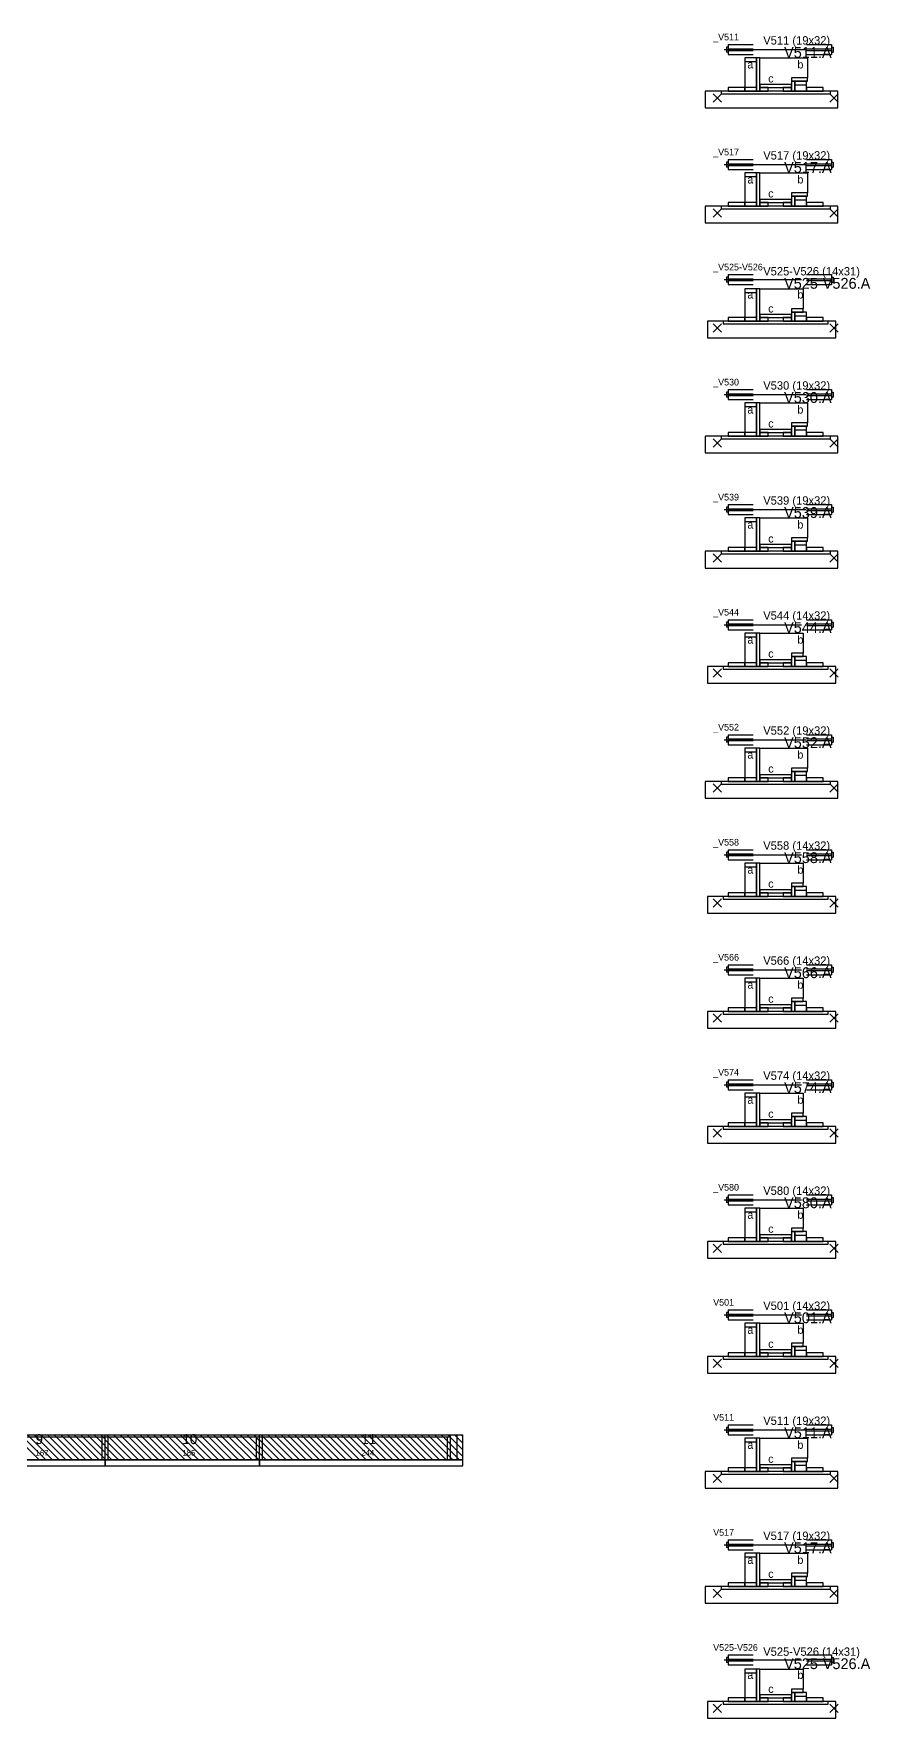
# Model space of a CAD drawing. Header units: metres. Extents: x -10 to 74425, y -2037 to 26.
# Drawn here: x 60680 to 61684, y -2008 to 13 of the extents above; entities that cross this region are included whole.
import ezdxf

# ---------------------------------------------------------------- set-up
doc = ezdxf.new("R2010")
doc.units = ezdxf.units.M
doc.layers.add('LABELS', color=3, linetype='Continuous')
doc.layers.add('VIGAS', color=7, linetype='Continuous')

msp = doc.modelspace()

# ---------------------------------------------------------------- linework, layer by layer
at = {"layer": 'VIGAS'}
for p, q in [((61513.2, 0), (61543.2, 0)), ((61513.2, 0), (61513.2, -12)), ((61607.2, 0), (61637.2, 0)), ((61637.2, 0), (61637.2, -12)), ((61508.2, -6), (61606.2, -6)), ((61511.2, -3), (61511.2, -9)), ((61513.2, -3), (61511.2, -3)), ((61513.2, -9), (61511.2, -9)), ((61513.2, -5), (61543.2, -5)), ((61513.2, -7), (61543.2, -7)), ((61513.2, -12), (61543.2, -12)), ((61607.2, -5), (61637.2, -5)), ((61607.2, -7), (61637.2, -7)), ((61607.2, -12), (61637.2, -12)), ((61637.2, -3), (61639.2, -3)), ((61637.2, -9), (61639.2, -9)), ((61639.2, -3), (61639.2, -9)), ((61495.2, -69), (61505.2, -59)), ((61495.2, -59), (61505.2, -69)), ((61635.2, -69), (61645.2, -59)), ((61635.2, -59), (61645.2, -69)), ((61511.2, -141), (61511.2, -147)), ((61513.2, -141), (61511.2, -141)), ((61513.2, -138), (61543.2, -138)), ((61513.2, -138), (61513.2, -150)), ((61607.2, -138), (61637.2, -138)), ((61637.2, -138), (61637.2, -150)), ((61637.2, -141), (61639.2, -141)), ((61639.2, -141), (61639.2, -147)), ((61508.2, -144), (61606.2, -144)), ((61513.2, -147), (61511.2, -147)), ((61513.2, -143), (61543.2, -143)), ((61513.2, -145), (61543.2, -145)), ((61513.2, -150), (61543.2, -150)), ((61607.2, -143), (61637.2, -143)), ((61607.2, -145), (61637.2, -145)), ((61607.2, -150), (61637.2, -150)), ((61637.2, -147), (61639.2, -147)), ((61495.2, -207), (61505.2, -197)), ((61495.2, -197), (61505.2, -207)), ((61635.2, -207), (61645.2, -197)), ((61635.2, -197), (61645.2, -207)), ((61508.2, -282), (61601.2, -282)), ((61511.2, -279), (61511.2, -285)), ((61513.2, -279), (61511.2, -279)), ((61513.2, -276), (61543.2, -276)), ((61513.2, -276), (61513.2, -288)), ((61513.2, -281), (61543.2, -281)), ((61607.2, -276), (61637.2, -276)), ((61607.2, -281), (61637.2, -281)), ((61637.2, -276), (61637.2, -288)), ((61637.2, -279), (61639.2, -279)), ((61639.2, -279), (61639.2, -285)), ((61513.2, -285), (61511.2, -285)), ((61513.2, -283), (61543.2, -283)), ((61513.2, -288), (61543.2, -288)), ((61607.2, -283), (61637.2, -283)), ((61607.2, -288), (61637.2, -288)), ((61637.2, -285), (61639.2, -285)), ((61495.2, -345), (61505.2, -335)), ((61495.2, -335), (61505.2, -345)), ((61635.2, -345), (61645.2, -335)), ((61635.2, -335), (61645.2, -345)), ((61508.2, -420), (61606.2, -420)), ((61511.2, -417), (61511.2, -423)), ((61513.2, -417), (61511.2, -417)), ((61513.2, -423), (61511.2, -423)), ((61513.2, -414), (61543.2, -414)), ((61513.2, -414), (61513.2, -426)), ((61513.2, -419), (61543.2, -419)), ((61513.2, -421), (61543.2, -421)), ((61607.2, -414), (61637.2, -414)), ((61607.2, -419), (61637.2, -419)), ((61607.2, -421), (61637.2, -421)), ((61637.2, -414), (61637.2, -426)), ((61637.2, -417), (61639.2, -417)), ((61637.2, -423), (61639.2, -423)), ((61639.2, -417), (61639.2, -423)), ((61513.2, -426), (61543.2, -426)), ((61607.2, -426), (61637.2, -426)), ((61495.2, -483), (61505.2, -473)), ((61495.2, -473), (61505.2, -483)), ((61635.2, -483), (61645.2, -473)), ((61635.2, -473), (61645.2, -483)), ((61508.2, -558), (61606.2, -558)), ((61511.2, -555), (61511.2, -561)), ((61513.2, -555), (61511.2, -555)), ((61513.2, -561), (61511.2, -561)), ((61513.2, -552), (61543.2, -552)), ((61513.2, -552), (61513.2, -564)), ((61513.2, -557), (61543.2, -557)), ((61513.2, -559), (61543.2, -559)), ((61513.2, -564), (61543.2, -564)), ((61607.2, -552), (61637.2, -552)), ((61607.2, -557), (61637.2, -557)), ((61607.2, -559), (61637.2, -559)), ((61607.2, -564), (61637.2, -564)), ((61637.2, -552), (61637.2, -564)), ((61637.2, -555), (61639.2, -555)), ((61637.2, -561), (61639.2, -561)), ((61639.2, -555), (61639.2, -561)), ((61495.2, -621), (61505.2, -611)), ((61495.2, -611), (61505.2, -621)), ((61635.2, -621), (61645.2, -611)), ((61635.2, -611), (61645.2, -621)), ((61508.2, -696), (61601.2, -696)), ((61511.2, -693), (61511.2, -699)), ((61513.2, -693), (61511.2, -693)), ((61513.2, -699), (61511.2, -699)), ((61513.2, -690), (61543.2, -690)), ((61513.2, -690), (61513.2, -702)), ((61513.2, -695), (61543.2, -695)), ((61513.2, -697), (61543.2, -697)), ((61513.2, -702), (61543.2, -702)), ((61607.2, -690), (61637.2, -690)), ((61607.2, -695), (61637.2, -695)), ((61607.2, -697), (61637.2, -697)), ((61607.2, -702), (61637.2, -702)), ((61637.2, -690), (61637.2, -702)), ((61637.2, -693), (61639.2, -693)), ((61637.2, -699), (61639.2, -699)), ((61639.2, -693), (61639.2, -699)), ((61495.2, -759), (61505.2, -749)), ((61495.2, -749), (61505.2, -759)), ((61635.2, -759), (61645.2, -749)), ((61635.2, -749), (61645.2, -759)), ((61513.2, -828), (61543.2, -828)), ((61513.2, -828), (61513.2, -840)), ((61607.2, -828), (61637.2, -828)), ((61637.2, -828), (61637.2, -840)), ((61508.2, -834), (61606.2, -834)), ((61511.2, -831), (61511.2, -837)), ((61513.2, -831), (61511.2, -831)), ((61513.2, -837), (61511.2, -837)), ((61513.2, -833), (61543.2, -833)), ((61513.2, -835), (61543.2, -835)), ((61513.2, -840), (61543.2, -840)), ((61607.2, -833), (61637.2, -833)), ((61607.2, -835), (61637.2, -835)), ((61607.2, -840), (61637.2, -840)), ((61637.2, -831), (61639.2, -831)), ((61637.2, -837), (61639.2, -837)), ((61639.2, -831), (61639.2, -837)), ((61495.2, -897), (61505.2, -887)), ((61495.2, -887), (61505.2, -897)), ((61635.2, -897), (61645.2, -887)), ((61635.2, -887), (61645.2, -897)), ((61511.2, -969), (61511.2, -975)), ((61513.2, -969), (61511.2, -969)), ((61513.2, -966), (61543.2, -966)), ((61513.2, -966), (61513.2, -978)), ((61607.2, -966), (61637.2, -966)), ((61637.2, -966), (61637.2, -978)), ((61637.2, -969), (61639.2, -969)), ((61639.2, -969), (61639.2, -975)), ((61508.2, -972), (61601.2, -972)), ((61513.2, -975), (61511.2, -975)), ((61513.2, -971), (61543.2, -971)), ((61513.2, -973), (61543.2, -973)), ((61513.2, -978), (61543.2, -978)), ((61607.2, -971), (61637.2, -971)), ((61607.2, -973), (61637.2, -973)), ((61607.2, -978), (61637.2, -978)), ((61637.2, -975), (61639.2, -975)), ((61495.2, -1035), (61505.2, -1025)), ((61495.2, -1025), (61505.2, -1035)), ((61635.2, -1035), (61645.2, -1025)), ((61635.2, -1025), (61645.2, -1035)), ((61508.2, -1110), (61601.2, -1110)), ((61511.2, -1107), (61511.2, -1113)), ((61513.2, -1107), (61511.2, -1107)), ((61513.2, -1104), (61543.2, -1104)), ((61513.2, -1104), (61513.2, -1116)), ((61513.2, -1109), (61543.2, -1109)), ((61513.2, -1111), (61543.2, -1111)), ((61607.2, -1104), (61637.2, -1104)), ((61607.2, -1109), (61637.2, -1109)), ((61607.2, -1111), (61637.2, -1111)), ((61637.2, -1104), (61637.2, -1116)), ((61637.2, -1107), (61639.2, -1107)), ((61639.2, -1107), (61639.2, -1113)), ((61513.2, -1113), (61511.2, -1113)), ((61513.2, -1116), (61543.2, -1116)), ((61607.2, -1116), (61637.2, -1116)), ((61637.2, -1113), (61639.2, -1113)), ((61495.2, -1173), (61505.2, -1163)), ((61495.2, -1163), (61505.2, -1173)), ((61635.2, -1173), (61645.2, -1163)), ((61635.2, -1163), (61645.2, -1173)), ((61508.2, -1248), (61601.2, -1248)), ((61511.2, -1245), (61511.2, -1251)), ((61513.2, -1245), (61511.2, -1245)), ((61513.2, -1251), (61511.2, -1251)), ((61513.2, -1242), (61543.2, -1242)), ((61513.2, -1242), (61513.2, -1254)), ((61513.2, -1247), (61543.2, -1247)), ((61513.2, -1249), (61543.2, -1249)), ((61607.2, -1242), (61637.2, -1242)), ((61607.2, -1247), (61637.2, -1247)), ((61607.2, -1249), (61637.2, -1249)), ((61637.2, -1242), (61637.2, -1254)), ((61637.2, -1245), (61639.2, -1245)), ((61637.2, -1251), (61639.2, -1251)), ((61639.2, -1245), (61639.2, -1251)), ((61513.2, -1254), (61543.2, -1254)), ((61607.2, -1254), (61637.2, -1254)), ((61495.2, -1311), (61505.2, -1301)), ((61495.2, -1301), (61505.2, -1311)), ((61635.2, -1311), (61645.2, -1301)), ((61635.2, -1301), (61645.2, -1311)), ((61508.2, -1386), (61601.2, -1386)), ((61511.2, -1383), (61511.2, -1389)), ((61513.2, -1383), (61511.2, -1383)), ((61513.2, -1389), (61511.2, -1389)), ((61513.2, -1380), (61543.2, -1380)), ((61513.2, -1380), (61513.2, -1392)), ((61513.2, -1385), (61543.2, -1385)), ((61513.2, -1387), (61543.2, -1387)), ((61513.2, -1392), (61543.2, -1392)), ((61607.2, -1380), (61637.2, -1380)), ((61607.2, -1385), (61637.2, -1385)), ((61607.2, -1387), (61637.2, -1387)), ((61607.2, -1392), (61637.2, -1392)), ((61637.2, -1380), (61637.2, -1392)), ((61637.2, -1383), (61639.2, -1383)), ((61637.2, -1389), (61639.2, -1389)), ((61639.2, -1383), (61639.2, -1389)), ((61495.2, -1449), (61505.2, -1439)), ((61495.2, -1439), (61505.2, -1449)), ((61635.2, -1449), (61645.2, -1439)), ((61635.2, -1439), (61645.2, -1449)), ((61508.2, -1524), (61601.2, -1524)), ((61511.2, -1521), (61511.2, -1527)), ((61513.2, -1521), (61511.2, -1521)), ((61513.2, -1527), (61511.2, -1527)), ((61513.2, -1518), (61543.2, -1518)), ((61513.2, -1518), (61513.2, -1530)), ((61513.2, -1523), (61543.2, -1523)), ((61513.2, -1525), (61543.2, -1525)), ((61513.2, -1530), (61543.2, -1530)), ((61607.2, -1518), (61637.2, -1518)), ((61607.2, -1523), (61637.2, -1523)), ((61607.2, -1525), (61637.2, -1525)), ((61607.2, -1530), (61637.2, -1530)), ((61637.2, -1518), (61637.2, -1530)), ((61637.2, -1521), (61639.2, -1521)), ((61637.2, -1527), (61639.2, -1527)), ((61639.2, -1521), (61639.2, -1527)), ((61495.2, -1587), (61505.2, -1577)), ((61495.2, -1577), (61505.2, -1587)), ((61635.2, -1587), (61645.2, -1577)), ((61635.2, -1577), (61645.2, -1587)), ((61513.2, -1656), (61543.2, -1656)), ((61513.2, -1656), (61513.2, -1668)), ((61607.2, -1656), (61637.2, -1656)), ((61637.2, -1656), (61637.2, -1668)), ((60598.9, -1668), (60766.2, -1668)), ((60598.9, -1670.2), (60766.2, -1670.2)), ((60686.9, -1698), (60656.9, -1668)), ((60694.9, -1698), (60664.9, -1668)), ((60702.9, -1698), (60672.9, -1668)), ((60710.9, -1698), (60680.9, -1668)), ((60718.9, -1698), (60688.9, -1668)), ((60726.9, -1698), (60696.9, -1668)), ((60734.9, -1698), (60704.9, -1668)), ((60742.9, -1698), (60712.9, -1668)), ((60750.9, -1698), (60720.9, -1668)), ((60758.9, -1698), (60728.9, -1668)), ((60766.2, -1697.3), (60736.9, -1668)), ((60766.2, -1689.3), (60744.9, -1668)), ((60766.2, -1681.3), (60752.9, -1668)), ((60766.2, -1673.3), (60760.9, -1668)), ((60762.7, -1698), (60762.7, -1670.2)), ((60766.2, -1698), (60766.2, -1668)), ((60766.2, -1698), (60766.2, -1668)), ((60766.2, -1668), (60951.2, -1668)), ((60766.2, -1698), (60766.2, -1668)), ((60766.2, -1698), (60766.2, -1668)), ((60766.2, -1698), (60766.2, -1668)), ((60766.2, -1670.2), (60951.2, -1670.2)), ((60790.2, -1698), (60766.2, -1674)), ((60798.2, -1698), (60768.2, -1668)), ((60769.7, -1698), (60769.7, -1670.2)), ((60806.2, -1698), (60776.2, -1668)), ((60814.2, -1698), (60784.2, -1668)), ((60822.2, -1698), (60792.2, -1668)), ((60830.2, -1698), (60800.2, -1668)), ((60838.2, -1698), (60808.2, -1668)), ((60846.2, -1698), (60816.2, -1668)), ((60854.2, -1698), (60824.2, -1668)), ((60862.2, -1698), (60832.2, -1668)), ((60870.2, -1698), (60840.2, -1668)), ((60878.2, -1698), (60848.2, -1668)), ((60886.2, -1698), (60856.2, -1668)), ((60894.2, -1698), (60864.2, -1668)), ((60902.2, -1698), (60872.2, -1668)), ((60910.2, -1698), (60880.2, -1668)), ((60918.2, -1698), (60888.2, -1668)), ((60926.2, -1698), (60896.2, -1668)), ((60934.2, -1698), (60904.2, -1668)), ((60942.2, -1698), (60912.2, -1668)), ((60950.2, -1698), (60920.2, -1668)), ((60951.2, -1691), (60928.2, -1668)), ((60951.2, -1683), (60936.2, -1668)), ((60951.2, -1675), (60944.2, -1668)), ((60947.7, -1698), (60947.7, -1670.2)), ((60951.2, -1698), (60951.2, -1668)), ((60951.2, -1698), (60951.2, -1668)), ((60951.2, -1668), (61195.2, -1668)), ((60951.2, -1698), (60951.2, -1668)), ((60951.2, -1698), (60951.2, -1668)), ((60951.2, -1698), (60951.2, -1668)), ((60951.2, -1670.2), (61180.2, -1670.2)), ((60975.2, -1698), (60951.2, -1674)), ((60983.2, -1698), (60953.2, -1668)), ((60954.7, -1698), (60954.7, -1670.2)), ((60991.2, -1698), (60961.2, -1668)), ((60999.2, -1698), (60969.2, -1668)), ((61007.2, -1698), (60977.2, -1668)), ((61015.2, -1698), (60985.2, -1668)), ((61023.2, -1698), (60993.2, -1668)), ((61031.2, -1698), (61001.2, -1668)), ((61039.2, -1698), (61009.2, -1668)), ((61047.2, -1698), (61017.2, -1668)), ((61055.2, -1698), (61025.2, -1668)), ((61063.2, -1698), (61033.2, -1668)), ((61071.2, -1698), (61041.2, -1668)), ((61079.2, -1698), (61049.2, -1668)), ((61087.2, -1698), (61057.2, -1668)), ((61095.2, -1698), (61065.2, -1668)), ((61103.2, -1698), (61073.2, -1668)), ((61111.2, -1698), (61081.2, -1668)), ((61119.2, -1698), (61089.2, -1668)), ((61127.2, -1698), (61097.2, -1668)), ((61135.2, -1698), (61105.2, -1668)), ((61143.2, -1698), (61113.2, -1668)), ((61151.2, -1698), (61121.2, -1668)), ((61159.2, -1698), (61129.2, -1668)), ((61167.2, -1698), (61137.2, -1668)), ((61175.2, -1698), (61145.2, -1668)), ((61183.2, -1698), (61153.2, -1668)), ((61191.2, -1698), (61161.2, -1668)), ((61195.2, -1694), (61169.2, -1668)), ((61176.7, -1698), (61176.7, -1670.2)), ((61195.2, -1686), (61177.2, -1668)), ((61180.2, -1698), (61180.2, -1668)), ((61195.2, -1678), (61185.2, -1668)), ((61188.2, -1698), (61188.2, -1668)), ((61195.2, -1670), (61193.2, -1668)), ((61195.2, -1698), (61195.2, -1668)), ((61508.2, -1662), (61606.2, -1662)), ((61511.2, -1659), (61511.2, -1665)), ((61513.2, -1659), (61511.2, -1659)), ((61513.2, -1665), (61511.2, -1665)), ((61513.2, -1661), (61543.2, -1661)), ((61513.2, -1663), (61543.2, -1663)), ((61513.2, -1668), (61543.2, -1668)), ((61607.2, -1661), (61637.2, -1661)), ((61607.2, -1663), (61637.2, -1663)), ((61607.2, -1668), (61637.2, -1668)), ((61637.2, -1659), (61639.2, -1659)), ((61637.2, -1665), (61639.2, -1665)), ((61639.2, -1659), (61639.2, -1665)), ((60782.2, -1698), (60766.2, -1682)), ((60774.2, -1698), (60766.2, -1690)), ((60967.2, -1698), (60951.2, -1682)), ((60959.2, -1698), (60951.2, -1690)), ((60598.9, -1698), (60766.2, -1698)), ((60762.7, -1698), (60766.2, -1698)), ((60766.2, -1698), (60951.2, -1698)), ((60766.2, -1698), (60769.7, -1698)), ((60766.2, -1698), (60766.2, -1698)), ((60947.7, -1698), (60951.2, -1698)), ((60951.2, -1698), (61195.2, -1698)), ((60951.2, -1698), (60954.7, -1698)), ((60951.2, -1698), (60951.2, -1698)), ((61176.7, -1698), (61180.2, -1698)), ((61495.2, -1725), (61505.2, -1715)), ((61495.2, -1715), (61505.2, -1725)), ((61635.2, -1725), (61645.2, -1715)), ((61635.2, -1715), (61645.2, -1725)), ((61511.2, -1797), (61511.2, -1803)), ((61513.2, -1797), (61511.2, -1797)), ((61513.2, -1794), (61543.2, -1794)), ((61513.2, -1794), (61513.2, -1806)), ((61607.2, -1794), (61637.2, -1794)), ((61637.2, -1794), (61637.2, -1806)), ((61637.2, -1797), (61639.2, -1797)), ((61639.2, -1797), (61639.2, -1803)), ((61508.2, -1800), (61606.2, -1800)), ((61513.2, -1803), (61511.2, -1803)), ((61513.2, -1799), (61543.2, -1799)), ((61513.2, -1801), (61543.2, -1801)), ((61513.2, -1806), (61543.2, -1806)), ((61607.2, -1799), (61637.2, -1799)), ((61607.2, -1801), (61637.2, -1801)), ((61607.2, -1806), (61637.2, -1806)), ((61637.2, -1803), (61639.2, -1803)), ((61495.2, -1863), (61505.2, -1853)), ((61495.2, -1853), (61505.2, -1863)), ((61635.2, -1863), (61645.2, -1853)), ((61635.2, -1853), (61645.2, -1863)), ((61508.2, -1938), (61601.2, -1938)), ((61511.2, -1935), (61511.2, -1941)), ((61513.2, -1935), (61511.2, -1935)), ((61513.2, -1932), (61543.2, -1932)), ((61513.2, -1932), (61513.2, -1944)), ((61513.2, -1937), (61543.2, -1937)), ((61513.2, -1939), (61543.2, -1939)), ((61607.2, -1932), (61637.2, -1932)), ((61607.2, -1937), (61637.2, -1937)), ((61607.2, -1939), (61637.2, -1939)), ((61637.2, -1932), (61637.2, -1944)), ((61637.2, -1935), (61639.2, -1935)), ((61639.2, -1935), (61639.2, -1941)), ((61513.2, -1941), (61511.2, -1941)), ((61513.2, -1944), (61543.2, -1944)), ((61607.2, -1944), (61637.2, -1944)), ((61637.2, -1941), (61639.2, -1941)), ((61495.2, -2001), (61505.2, -1991)), ((61495.2, -1991), (61505.2, -2001)), ((61635.2, -2001), (61645.2, -1991)), ((61635.2, -1991), (61645.2, -2001))]:
    msp.add_line(p, q, dxfattribs=at)
for points in [[(61533.2, -56), (61547.2, -56), (61547.2, -16), (61533.2, -16)], [(61533.2, -20.4), (61547.2, -20.4), (61547.2, -16), (61533.2, -16)], [(61547.2, -56), (61551.2, -56), (61551.2, -16), (61547.2, -16)], [(61551.2, -48), (61551.2, -16), (61608.2, -16), (61608.2, -40), (61589.2, -40), (61589.2, -48)], [(61589.2, -44), (61608.2, -44), (61608.2, -40), (61589.2, -40)], [(61485.7, -76), (61644.7, -76), (61644.7, -56), (61485.7, -56)], [(61504.7, -59.2), (61635.7, -59.2), (61635.7, -56), (61504.7, -56)], [(61513.2, -56), (61533.2, -56), (61533.2, -51.6), (61513.2, -51.6)], [(61533.2, -56), (61547.2, -56), (61547.2, -51.6), (61533.2, -51.6)], [(61551.2, -51.6), (61589.2, -51.6), (61589.2, -48), (61551.2, -48)], [(61551.2, -56), (61561.2, -56), (61561.2, -51.6), (61551.2, -51.6)], [(61579.2, -56), (61589.2, -56), (61589.2, -51.6), (61579.2, -51.6)], [(61589.2, -56), (61593.2, -56), (61593.2, -44), (61589.2, -44)], [(61593.2, -56), (61607.2, -56), (61607.2, -44), (61593.2, -44)], [(61593.2, -48.4), (61607.2, -48.4), (61607.2, -44), (61593.2, -44)], [(61607.2, -56), (61627.2, -56), (61627.2, -51.6), (61607.2, -51.6)], [(61533.2, -194), (61547.2, -194), (61547.2, -154), (61533.2, -154)], [(61533.2, -158.4), (61547.2, -158.4), (61547.2, -154), (61533.2, -154)], [(61547.2, -194), (61551.2, -194), (61551.2, -154), (61547.2, -154)], [(61551.2, -186), (61551.2, -154), (61608.2, -154), (61608.2, -178), (61589.2, -178), (61589.2, -186)], [(61589.2, -182), (61608.2, -182), (61608.2, -178), (61589.2, -178)], [(61485.7, -214), (61644.7, -214), (61644.7, -194), (61485.7, -194)], [(61504.7, -197.2), (61635.7, -197.2), (61635.7, -194), (61504.7, -194)], [(61513.2, -194), (61533.2, -194), (61533.2, -189.6), (61513.2, -189.6)], [(61533.2, -194), (61547.2, -194), (61547.2, -189.6), (61533.2, -189.6)], [(61551.2, -189.6), (61589.2, -189.6), (61589.2, -186), (61551.2, -186)], [(61551.2, -194), (61561.2, -194), (61561.2, -189.6), (61551.2, -189.6)], [(61579.2, -194), (61589.2, -194), (61589.2, -189.6), (61579.2, -189.6)], [(61589.2, -194), (61593.2, -194), (61593.2, -182), (61589.2, -182)], [(61593.2, -194), (61607.2, -194), (61607.2, -182), (61593.2, -182)], [(61593.2, -186.4), (61607.2, -186.4), (61607.2, -182), (61593.2, -182)], [(61607.2, -194), (61627.2, -194), (61627.2, -189.6), (61607.2, -189.6)], [(61533.2, -332), (61547.2, -332), (61547.2, -293), (61533.2, -293)], [(61533.2, -297.4), (61547.2, -297.4), (61547.2, -293), (61533.2, -293)], [(61547.2, -332), (61551.2, -332), (61551.2, -293), (61547.2, -293)], [(61551.2, -324), (61551.2, -293), (61603.2, -293), (61603.2, -317), (61589.2, -317), (61589.2, -324)], [(61589.2, -321), (61603.2, -321), (61603.2, -317), (61589.2, -317)], [(61589.2, -332), (61593.2, -332), (61593.2, -321), (61589.2, -321)], [(61593.2, -332), (61607.2, -332), (61607.2, -321), (61593.2, -321)], [(61593.2, -325.4), (61607.2, -325.4), (61607.2, -321), (61593.2, -321)], [(61488.2, -352), (61642.2, -352), (61642.2, -332), (61488.2, -332)], [(61507.2, -335.2), (61633.2, -335.2), (61633.2, -332), (61507.2, -332)], [(61513.2, -332), (61533.2, -332), (61533.2, -327.6), (61513.2, -327.6)], [(61533.2, -332), (61547.2, -332), (61547.2, -327.6), (61533.2, -327.6)], [(61551.2, -327.6), (61589.2, -327.6), (61589.2, -324), (61551.2, -324)], [(61551.2, -332), (61561.2, -332), (61561.2, -327.6), (61551.2, -327.6)], [(61579.2, -332), (61589.2, -332), (61589.2, -327.6), (61579.2, -327.6)], [(61607.2, -332), (61627.2, -332), (61627.2, -327.6), (61607.2, -327.6)], [(61533.2, -470), (61547.2, -470), (61547.2, -430), (61533.2, -430)], [(61533.2, -434.4), (61547.2, -434.4), (61547.2, -430), (61533.2, -430)], [(61547.2, -470), (61551.2, -470), (61551.2, -430), (61547.2, -430)], [(61551.2, -462), (61551.2, -430), (61608.2, -430), (61608.2, -454), (61589.2, -454), (61589.2, -462)], [(61551.2, -465.6), (61589.2, -465.6), (61589.2, -462), (61551.2, -462)], [(61589.2, -458), (61608.2, -458), (61608.2, -454), (61589.2, -454)], [(61589.2, -470), (61593.2, -470), (61593.2, -458), (61589.2, -458)], [(61593.2, -470), (61607.2, -470), (61607.2, -458), (61593.2, -458)], [(61593.2, -462.4), (61607.2, -462.4), (61607.2, -458), (61593.2, -458)], [(61485.7, -490), (61644.7, -490), (61644.7, -470), (61485.7, -470)], [(61504.7, -473.2), (61635.7, -473.2), (61635.7, -470), (61504.7, -470)], [(61513.2, -470), (61533.2, -470), (61533.2, -465.6), (61513.2, -465.6)], [(61533.2, -470), (61547.2, -470), (61547.2, -465.6), (61533.2, -465.6)], [(61551.2, -470), (61561.2, -470), (61561.2, -465.6), (61551.2, -465.6)], [(61579.2, -470), (61589.2, -470), (61589.2, -465.6), (61579.2, -465.6)], [(61607.2, -470), (61627.2, -470), (61627.2, -465.6), (61607.2, -465.6)], [(61533.2, -608), (61547.2, -608), (61547.2, -568), (61533.2, -568)], [(61533.2, -572.4), (61547.2, -572.4), (61547.2, -568), (61533.2, -568)], [(61547.2, -608), (61551.2, -608), (61551.2, -568), (61547.2, -568)], [(61551.2, -600), (61551.2, -568), (61608.2, -568), (61608.2, -592), (61589.2, -592), (61589.2, -600)], [(61513.2, -608), (61533.2, -608), (61533.2, -603.6), (61513.2, -603.6)], [(61533.2, -608), (61547.2, -608), (61547.2, -603.6), (61533.2, -603.6)], [(61551.2, -603.6), (61589.2, -603.6), (61589.2, -600), (61551.2, -600)], [(61551.2, -608), (61561.2, -608), (61561.2, -603.6), (61551.2, -603.6)], [(61579.2, -608), (61589.2, -608), (61589.2, -603.6), (61579.2, -603.6)], [(61589.2, -596), (61608.2, -596), (61608.2, -592), (61589.2, -592)], [(61589.2, -608), (61593.2, -608), (61593.2, -596), (61589.2, -596)], [(61593.2, -608), (61607.2, -608), (61607.2, -596), (61593.2, -596)], [(61593.2, -600.4), (61607.2, -600.4), (61607.2, -596), (61593.2, -596)], [(61607.2, -608), (61627.2, -608), (61627.2, -603.6), (61607.2, -603.6)], [(61485.7, -628), (61644.7, -628), (61644.7, -608), (61485.7, -608)], [(61504.7, -611.2), (61635.7, -611.2), (61635.7, -608), (61504.7, -608)], [(61533.2, -746), (61547.2, -746), (61547.2, -706), (61533.2, -706)], [(61533.2, -710.4), (61547.2, -710.4), (61547.2, -706), (61533.2, -706)], [(61547.2, -746), (61551.2, -746), (61551.2, -706), (61547.2, -706)], [(61551.2, -738), (61551.2, -706), (61603.2, -706), (61603.2, -730), (61589.2, -730), (61589.2, -738)], [(61488.2, -766), (61642.2, -766), (61642.2, -746), (61488.2, -746)], [(61507.2, -749.2), (61633.2, -749.2), (61633.2, -746), (61507.2, -746)], [(61513.2, -746), (61533.2, -746), (61533.2, -741.6), (61513.2, -741.6)], [(61533.2, -746), (61547.2, -746), (61547.2, -741.6), (61533.2, -741.6)], [(61551.2, -741.6), (61589.2, -741.6), (61589.2, -738), (61551.2, -738)], [(61551.2, -746), (61561.2, -746), (61561.2, -741.6), (61551.2, -741.6)], [(61579.2, -746), (61589.2, -746), (61589.2, -741.6), (61579.2, -741.6)], [(61589.2, -734), (61603.2, -734), (61603.2, -730), (61589.2, -730)], [(61589.2, -746), (61593.2, -746), (61593.2, -734), (61589.2, -734)], [(61593.2, -746), (61607.2, -746), (61607.2, -734), (61593.2, -734)], [(61593.2, -738.4), (61607.2, -738.4), (61607.2, -734), (61593.2, -734)], [(61607.2, -746), (61627.2, -746), (61627.2, -741.6), (61607.2, -741.6)], [(61533.2, -884), (61547.2, -884), (61547.2, -844), (61533.2, -844)], [(61533.2, -848.4), (61547.2, -848.4), (61547.2, -844), (61533.2, -844)], [(61547.2, -884), (61551.2, -884), (61551.2, -844), (61547.2, -844)], [(61551.2, -876), (61551.2, -844), (61608.2, -844), (61608.2, -868), (61589.2, -868), (61589.2, -876)], [(61589.2, -872), (61608.2, -872), (61608.2, -868), (61589.2, -868)], [(61485.7, -904), (61644.7, -904), (61644.7, -884), (61485.7, -884)], [(61504.7, -887.2), (61635.7, -887.2), (61635.7, -884), (61504.7, -884)], [(61513.2, -884), (61533.2, -884), (61533.2, -879.6), (61513.2, -879.6)], [(61533.2, -884), (61547.2, -884), (61547.2, -879.6), (61533.2, -879.6)], [(61551.2, -879.6), (61589.2, -879.6), (61589.2, -876), (61551.2, -876)], [(61551.2, -884), (61561.2, -884), (61561.2, -879.6), (61551.2, -879.6)], [(61579.2, -884), (61589.2, -884), (61589.2, -879.6), (61579.2, -879.6)], [(61589.2, -884), (61593.2, -884), (61593.2, -872), (61589.2, -872)], [(61593.2, -884), (61607.2, -884), (61607.2, -872), (61593.2, -872)], [(61593.2, -876.4), (61607.2, -876.4), (61607.2, -872), (61593.2, -872)], [(61607.2, -884), (61627.2, -884), (61627.2, -879.6), (61607.2, -879.6)], [(61533.2, -1022), (61547.2, -1022), (61547.2, -982), (61533.2, -982)], [(61533.2, -986.4), (61547.2, -986.4), (61547.2, -982), (61533.2, -982)], [(61547.2, -1022), (61551.2, -1022), (61551.2, -982), (61547.2, -982)], [(61551.2, -1014), (61551.2, -982), (61603.2, -982), (61603.2, -1006), (61589.2, -1006), (61589.2, -1014)], [(61589.2, -1010), (61603.2, -1010), (61603.2, -1006), (61589.2, -1006)], [(61589.2, -1022), (61593.2, -1022), (61593.2, -1010), (61589.2, -1010)], [(61593.2, -1022), (61607.2, -1022), (61607.2, -1010), (61593.2, -1010)], [(61593.2, -1014.4), (61607.2, -1014.4), (61607.2, -1010), (61593.2, -1010)], [(61488.2, -1042), (61642.2, -1042), (61642.2, -1022), (61488.2, -1022)], [(61507.2, -1025.2), (61633.2, -1025.2), (61633.2, -1022), (61507.2, -1022)], [(61513.2, -1022), (61533.2, -1022), (61533.2, -1017.6), (61513.2, -1017.6)], [(61533.2, -1022), (61547.2, -1022), (61547.2, -1017.6), (61533.2, -1017.6)], [(61551.2, -1017.6), (61589.2, -1017.6), (61589.2, -1014), (61551.2, -1014)], [(61551.2, -1022), (61561.2, -1022), (61561.2, -1017.6), (61551.2, -1017.6)], [(61579.2, -1022), (61589.2, -1022), (61589.2, -1017.6), (61579.2, -1017.6)], [(61607.2, -1022), (61627.2, -1022), (61627.2, -1017.6), (61607.2, -1017.6)], [(61533.2, -1160), (61547.2, -1160), (61547.2, -1120), (61533.2, -1120)], [(61533.2, -1124.4), (61547.2, -1124.4), (61547.2, -1120), (61533.2, -1120)], [(61547.2, -1160), (61551.2, -1160), (61551.2, -1120), (61547.2, -1120)], [(61551.2, -1152), (61551.2, -1120), (61603.2, -1120), (61603.2, -1144), (61589.2, -1144), (61589.2, -1152)], [(61589.2, -1148), (61603.2, -1148), (61603.2, -1144), (61589.2, -1144)], [(61589.2, -1160), (61593.2, -1160), (61593.2, -1148), (61589.2, -1148)], [(61593.2, -1160), (61607.2, -1160), (61607.2, -1148), (61593.2, -1148)], [(61593.2, -1152.4), (61607.2, -1152.4), (61607.2, -1148), (61593.2, -1148)], [(61488.2, -1180), (61642.2, -1180), (61642.2, -1160), (61488.2, -1160)], [(61507.2, -1163.2), (61633.2, -1163.2), (61633.2, -1160), (61507.2, -1160)], [(61513.2, -1160), (61533.2, -1160), (61533.2, -1155.6), (61513.2, -1155.6)], [(61533.2, -1160), (61547.2, -1160), (61547.2, -1155.6), (61533.2, -1155.6)], [(61551.2, -1155.6), (61589.2, -1155.6), (61589.2, -1152), (61551.2, -1152)], [(61551.2, -1160), (61561.2, -1160), (61561.2, -1155.6), (61551.2, -1155.6)], [(61579.2, -1160), (61589.2, -1160), (61589.2, -1155.6), (61579.2, -1155.6)], [(61607.2, -1160), (61627.2, -1160), (61627.2, -1155.6), (61607.2, -1155.6)], [(61533.2, -1298), (61547.2, -1298), (61547.2, -1258), (61533.2, -1258)], [(61533.2, -1262.4), (61547.2, -1262.4), (61547.2, -1258), (61533.2, -1258)], [(61547.2, -1298), (61551.2, -1298), (61551.2, -1258), (61547.2, -1258)], [(61551.2, -1290), (61551.2, -1258), (61603.2, -1258), (61603.2, -1282), (61589.2, -1282), (61589.2, -1290)], [(61551.2, -1293.6), (61589.2, -1293.6), (61589.2, -1290), (61551.2, -1290)], [(61589.2, -1286), (61603.2, -1286), (61603.2, -1282), (61589.2, -1282)], [(61589.2, -1298), (61593.2, -1298), (61593.2, -1286), (61589.2, -1286)], [(61593.2, -1298), (61607.2, -1298), (61607.2, -1286), (61593.2, -1286)], [(61593.2, -1290.4), (61607.2, -1290.4), (61607.2, -1286), (61593.2, -1286)], [(61488.2, -1318), (61642.2, -1318), (61642.2, -1298), (61488.2, -1298)], [(61507.2, -1301.2), (61633.2, -1301.2), (61633.2, -1298), (61507.2, -1298)], [(61513.2, -1298), (61533.2, -1298), (61533.2, -1293.6), (61513.2, -1293.6)], [(61533.2, -1298), (61547.2, -1298), (61547.2, -1293.6), (61533.2, -1293.6)], [(61551.2, -1298), (61561.2, -1298), (61561.2, -1293.6), (61551.2, -1293.6)], [(61579.2, -1298), (61589.2, -1298), (61589.2, -1293.6), (61579.2, -1293.6)], [(61607.2, -1298), (61627.2, -1298), (61627.2, -1293.6), (61607.2, -1293.6)], [(61533.2, -1436), (61547.2, -1436), (61547.2, -1396), (61533.2, -1396)], [(61533.2, -1400.4), (61547.2, -1400.4), (61547.2, -1396), (61533.2, -1396)], [(61547.2, -1436), (61551.2, -1436), (61551.2, -1396), (61547.2, -1396)], [(61551.2, -1428), (61551.2, -1396), (61603.2, -1396), (61603.2, -1420), (61589.2, -1420), (61589.2, -1428)], [(61513.2, -1436), (61533.2, -1436), (61533.2, -1431.6), (61513.2, -1431.6)], [(61533.2, -1436), (61547.2, -1436), (61547.2, -1431.6), (61533.2, -1431.6)], [(61551.2, -1431.6), (61589.2, -1431.6), (61589.2, -1428), (61551.2, -1428)], [(61551.2, -1436), (61561.2, -1436), (61561.2, -1431.6), (61551.2, -1431.6)], [(61579.2, -1436), (61589.2, -1436), (61589.2, -1431.6), (61579.2, -1431.6)], [(61589.2, -1424), (61603.2, -1424), (61603.2, -1420), (61589.2, -1420)], [(61589.2, -1436), (61593.2, -1436), (61593.2, -1424), (61589.2, -1424)], [(61593.2, -1436), (61607.2, -1436), (61607.2, -1424), (61593.2, -1424)], [(61593.2, -1428.4), (61607.2, -1428.4), (61607.2, -1424), (61593.2, -1424)], [(61607.2, -1436), (61627.2, -1436), (61627.2, -1431.6), (61607.2, -1431.6)], [(61488.2, -1456), (61642.2, -1456), (61642.2, -1436), (61488.2, -1436)], [(61507.2, -1439.2), (61633.2, -1439.2), (61633.2, -1436), (61507.2, -1436)], [(61533.2, -1574), (61547.2, -1574), (61547.2, -1534), (61533.2, -1534)], [(61533.2, -1538.4), (61547.2, -1538.4), (61547.2, -1534), (61533.2, -1534)], [(61547.2, -1574), (61551.2, -1574), (61551.2, -1534), (61547.2, -1534)], [(61551.2, -1566), (61551.2, -1534), (61603.2, -1534), (61603.2, -1558), (61589.2, -1558), (61589.2, -1566)], [(61488.2, -1594), (61642.2, -1594), (61642.2, -1574), (61488.2, -1574)], [(61507.2, -1577.2), (61633.2, -1577.2), (61633.2, -1574), (61507.2, -1574)], [(61513.2, -1574), (61533.2, -1574), (61533.2, -1569.6), (61513.2, -1569.6)], [(61533.2, -1574), (61547.2, -1574), (61547.2, -1569.6), (61533.2, -1569.6)], [(61551.2, -1569.6), (61589.2, -1569.6), (61589.2, -1566), (61551.2, -1566)], [(61551.2, -1574), (61561.2, -1574), (61561.2, -1569.6), (61551.2, -1569.6)], [(61579.2, -1574), (61589.2, -1574), (61589.2, -1569.6), (61579.2, -1569.6)], [(61589.2, -1562), (61603.2, -1562), (61603.2, -1558), (61589.2, -1558)], [(61589.2, -1574), (61593.2, -1574), (61593.2, -1562), (61589.2, -1562)], [(61593.2, -1574), (61607.2, -1574), (61607.2, -1562), (61593.2, -1562)], [(61593.2, -1566.4), (61607.2, -1566.4), (61607.2, -1562), (61593.2, -1562)], [(61607.2, -1574), (61627.2, -1574), (61627.2, -1569.6), (61607.2, -1569.6)], [(61533.2, -1712), (61547.2, -1712), (61547.2, -1672), (61533.2, -1672)], [(61533.2, -1676.4), (61547.2, -1676.4), (61547.2, -1672), (61533.2, -1672)], [(61547.2, -1712), (61551.2, -1712), (61551.2, -1672), (61547.2, -1672)], [(61551.2, -1704), (61551.2, -1672), (61608.2, -1672), (61608.2, -1696), (61589.2, -1696), (61589.2, -1704)], [(61589.2, -1700), (61608.2, -1700), (61608.2, -1696), (61589.2, -1696)], [(60598.9, -1705), (60766.2, -1705), (60766.2, -1698), (60598.9, -1698)], [(60766.2, -1705), (60951.2, -1705), (60951.2, -1698), (60766.2, -1698)], [(60951.2, -1705), (61195.2, -1705), (61195.2, -1698), (60951.2, -1698)], [(61485.7, -1732), (61644.7, -1732), (61644.7, -1712), (61485.7, -1712)], [(61504.7, -1715.2), (61635.7, -1715.2), (61635.7, -1712), (61504.7, -1712)], [(61513.2, -1712), (61533.2, -1712), (61533.2, -1707.6), (61513.2, -1707.6)], [(61533.2, -1712), (61547.2, -1712), (61547.2, -1707.6), (61533.2, -1707.6)], [(61551.2, -1707.6), (61589.2, -1707.6), (61589.2, -1704), (61551.2, -1704)], [(61551.2, -1712), (61561.2, -1712), (61561.2, -1707.6), (61551.2, -1707.6)], [(61579.2, -1712), (61589.2, -1712), (61589.2, -1707.6), (61579.2, -1707.6)], [(61589.2, -1712), (61593.2, -1712), (61593.2, -1700), (61589.2, -1700)], [(61593.2, -1712), (61607.2, -1712), (61607.2, -1700), (61593.2, -1700)], [(61593.2, -1704.4), (61607.2, -1704.4), (61607.2, -1700), (61593.2, -1700)], [(61607.2, -1712), (61627.2, -1712), (61627.2, -1707.6), (61607.2, -1707.6)], [(61533.2, -1850), (61547.2, -1850), (61547.2, -1810), (61533.2, -1810)], [(61533.2, -1814.4), (61547.2, -1814.4), (61547.2, -1810), (61533.2, -1810)], [(61547.2, -1850), (61551.2, -1850), (61551.2, -1810), (61547.2, -1810)], [(61551.2, -1842), (61551.2, -1810), (61608.2, -1810), (61608.2, -1834), (61589.2, -1834), (61589.2, -1842)], [(61589.2, -1838), (61608.2, -1838), (61608.2, -1834), (61589.2, -1834)], [(61589.2, -1850), (61593.2, -1850), (61593.2, -1838), (61589.2, -1838)], [(61593.2, -1850), (61607.2, -1850), (61607.2, -1838), (61593.2, -1838)], [(61593.2, -1842.4), (61607.2, -1842.4), (61607.2, -1838), (61593.2, -1838)], [(61485.7, -1870), (61644.7, -1870), (61644.7, -1850), (61485.7, -1850)], [(61504.7, -1853.2), (61635.7, -1853.2), (61635.7, -1850), (61504.7, -1850)], [(61513.2, -1850), (61533.2, -1850), (61533.2, -1845.6), (61513.2, -1845.6)], [(61533.2, -1850), (61547.2, -1850), (61547.2, -1845.6), (61533.2, -1845.6)], [(61551.2, -1845.6), (61589.2, -1845.6), (61589.2, -1842), (61551.2, -1842)], [(61551.2, -1850), (61561.2, -1850), (61561.2, -1845.6), (61551.2, -1845.6)], [(61579.2, -1850), (61589.2, -1850), (61589.2, -1845.6), (61579.2, -1845.6)], [(61607.2, -1850), (61627.2, -1850), (61627.2, -1845.6), (61607.2, -1845.6)], [(61533.2, -1988), (61547.2, -1988), (61547.2, -1949), (61533.2, -1949)], [(61533.2, -1953.4), (61547.2, -1953.4), (61547.2, -1949), (61533.2, -1949)], [(61547.2, -1988), (61551.2, -1988), (61551.2, -1949), (61547.2, -1949)], [(61551.2, -1980), (61551.2, -1949), (61603.2, -1949), (61603.2, -1973), (61589.2, -1973), (61589.2, -1980)], [(61551.2, -1983.6), (61589.2, -1983.6), (61589.2, -1980), (61551.2, -1980)], [(61589.2, -1977), (61603.2, -1977), (61603.2, -1973), (61589.2, -1973)], [(61589.2, -1988), (61593.2, -1988), (61593.2, -1977), (61589.2, -1977)], [(61593.2, -1988), (61607.2, -1988), (61607.2, -1977), (61593.2, -1977)], [(61593.2, -1981.4), (61607.2, -1981.4), (61607.2, -1977), (61593.2, -1977)], [(61488.2, -2008), (61642.2, -2008), (61642.2, -1988), (61488.2, -1988)], [(61507.2, -1991.2), (61633.2, -1991.2), (61633.2, -1988), (61507.2, -1988)], [(61513.2, -1988), (61533.2, -1988), (61533.2, -1983.6), (61513.2, -1983.6)], [(61533.2, -1988), (61547.2, -1988), (61547.2, -1983.6), (61533.2, -1983.6)], [(61551.2, -1988), (61561.2, -1988), (61561.2, -1983.6), (61551.2, -1983.6)], [(61579.2, -1988), (61589.2, -1988), (61589.2, -1983.6), (61579.2, -1983.6)], [(61607.2, -1988), (61627.2, -1988), (61627.2, -1983.6), (61607.2, -1983.6)]]:
    msp.add_lwpolyline(points, close=True, dxfattribs=at)

# ---------------------------------------------------------------- texts
at = {"layer": 'LABELS'}
for s, p in [('_V511', (61495.2, 5)), ('_V517', (61495.2, -133)), ('_V525-V526', (61495.2, -271)), ('_V530', (61495.2, -409)), ('_V539', (61495.2, -547)), ('_V544', (61495.2, -685)), ('_V552', (61495.2, -823)), ('_V558', (61495.2, -961)), ('_V566', (61495.2, -1099)), ('_V574', (61495.2, -1237)), ('_V580', (61495.2, -1375)), ('V501', (61495.2, -1513)), ('V511', (61495.2, -1651)), ('V517', (61495.2, -1789)), ('V525-V526', (61495.2, -1927))]:
    msp.add_text(s, height=8, dxfattribs=at).set_placement(p)
at = {"layer": 'VIGAS'}
for s, height, p in [('V511 (19x32)', 10, (61555.2, 0)), ('V511.A', 13, (61580.2, -16)), ('b', 9.6, (61596.2, -28.7)), ('a', 9.6, (61536.2, -28.7)), ('c', 9.6, (61561.2, -45.5)), ('V517 (19x32)', 10, (61555.2, -138)), ('V517.A', 13, (61580.2, -154)), ('a', 9.6, (61536.2, -166.7)), ('b', 9.6, (61596.2, -166.7)), ('c', 9.6, (61561.2, -183.5)), ('V525-V526 (14x31)', 10, (61555.2, -277)), ('V525-V526.A', 13, (61580.2, -293)), ('a', 9.6, (61536.2, -304.7)), ('b', 9.6, (61596.2, -304.7)), ('c', 9.6, (61561.2, -321.5)), ('V530 (19x32)', 10, (61555.2, -414)), ('V530.A', 13, (61580.2, -430)), ('a', 9.6, (61536.2, -442.7)), ('b', 9.6, (61596.2, -442.7)), ('c', 9.6, (61561.2, -459.5)), ('V539 (19x32)', 10, (61555.2, -552)), ('V539.A', 13, (61580.2, -568)), ('a', 9.6, (61536.2, -580.7)), ('b', 9.6, (61596.2, -580.7)), ('c', 9.6, (61561.2, -597.5)), ('V544 (14x32)', 10, (61555.2, -690)), ('V544.A', 13, (61580.2, -706)), ('a', 9.6, (61536.2, -718.7)), ('b', 9.6, (61596.2, -718.7)), ('c', 9.6, (61561.2, -735.5)), ('V552 (19x32)', 10, (61555.2, -828)), ('V552.A', 13, (61580.2, -844)), ('b', 9.6, (61596.2, -856.7)), ('a', 9.6, (61536.2, -856.7)), ('c', 9.6, (61561.2, -873.5)), ('V558 (14x32)', 10, (61555.2, -966)), ('V558.A', 13, (61580.2, -982)), ('a', 9.6, (61536.2, -994.7)), ('b', 9.6, (61596.2, -994.7)), ('c', 9.6, (61561.2, -1011.5)), ('V566 (14x32)', 10, (61555.2, -1104)), ('V566.A', 13, (61580.2, -1120)), ('a', 9.6, (61536.2, -1132.7)), ('b', 9.6, (61596.2, -1132.7)), ('c', 9.6, (61561.2, -1149.5)), ('V574 (14x32)', 10, (61555.2, -1242)), ('V574.A', 13, (61580.2, -1258)), ('a', 9.6, (61536.2, -1270.7)), ('b', 9.6, (61596.2, -1270.7)), ('c', 9.6, (61561.2, -1287.5)), ('V580 (14x32)', 10, (61555.2, -1380)), ('V580.A', 13, (61580.2, -1396)), ('a', 9.6, (61536.2, -1408.7)), ('b', 9.6, (61596.2, -1408.7)), ('c', 9.6, (61561.2, -1425.5)), ('V501 (14x32)', 10, (61555.2, -1518)), ('V501.A', 13, (61580.2, -1534)), ('a', 9.6, (61536.2, -1546.7)), ('c', 9.6, (61561.2, -1563.5)), ('b', 9.6, (61596.2, -1546.7)), ('V511 (19x32)', 10, (61555.2, -1656)), ('9', 12, (60682.6, -1679)), ('10', 12, (60858.7, -1679)), ('11', 12, (61073.2, -1679)), ('a', 9.6, (61536.2, -1684.7)), ('V511.A', 13, (61580.2, -1672)), ('b', 9.6, (61596.2, -1684.7)), ('167', 7, (60682.6, -1693)), ('185', 7, (60858.7, -1693)), ('244', 7, (61073.2, -1693)), ('c', 9.6, (61561.2, -1701.5)), ('V517 (19x32)', 10, (61555.2, -1794)), ('V517.A', 13, (61580.2, -1810)), ('a', 9.6, (61536.2, -1822.7)), ('b', 9.6, (61596.2, -1822.7)), ('c', 9.6, (61561.2, -1839.5)), ('V525-V526 (14x31)', 10, (61555.2, -1933)), ('V525-V526.A', 13, (61580.2, -1949)), ('a', 9.6, (61536.2, -1960.7)), ('b', 9.6, (61596.2, -1960.7)), ('c', 9.6, (61561.2, -1977.5))]:
    msp.add_text(s, height=height, dxfattribs=at).set_placement(p)

doc.saveas('drawing.dxf')
